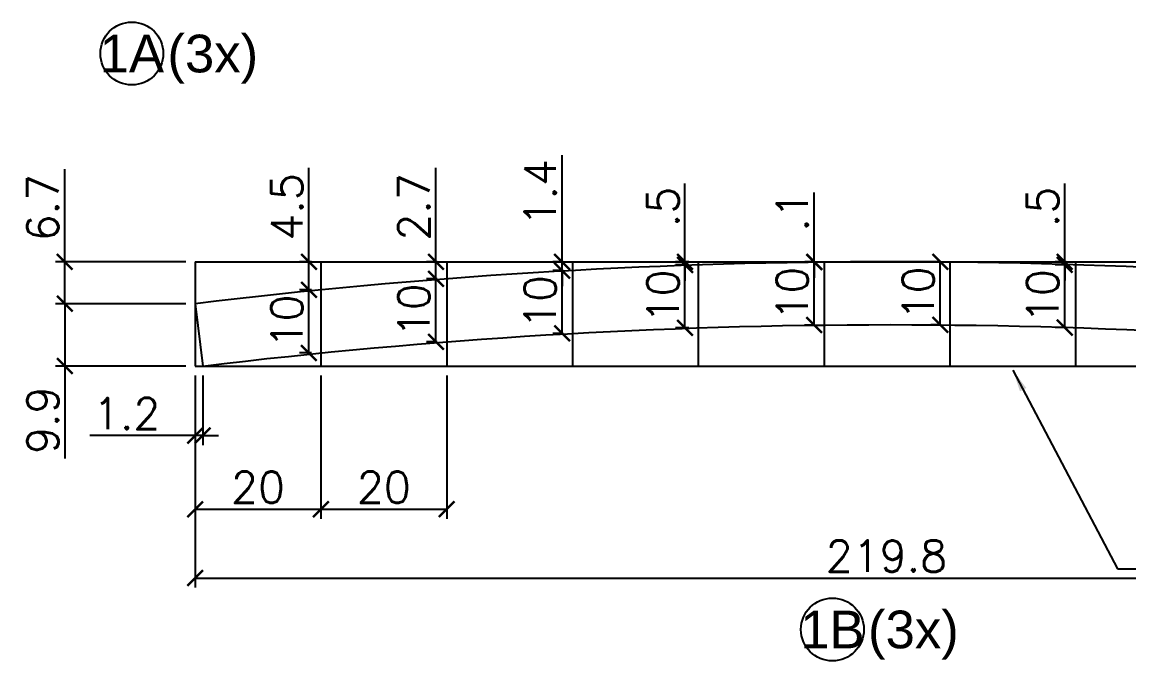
# Model space of a CAD drawing. Extents: x -15895 to 12929, y -2522 to 15173.
# Drawn here: x 8406.1 to 8758.1, y 7255.5 to 7458.9 of the extents above; entities that cross this region are included whole.
import ezdxf
from ezdxf.enums import TextEntityAlignment as Align

# ---------------------------------------------------------------- set-up
doc = ezdxf.new("R2010")
doc.units = 0
doc.header["$PDMODE"] = 35
doc.header["$PDSIZE"] = -10
doc.layers.add('COTA', color=241, linetype='Continuous')
doc.layers.add('Romaneio', color=10, linetype='Continuous')
doc.styles.add('ARIAL', font='arial.ttf')
doc.styles.add('COTA TECNICA', font='techl___.ttf', dxfattribs={"height": 10})
doc.styles.add('Romans', font='romans.shx')
doc.dimstyles.new('Cota Seção (2x)', dxfattribs={"dimtxt": 10, "dimasz": 5, "dimexe": 3, "dimexo": 3, "dimgap": 2, "dimtad": 3, "dimdec": 1, "dimlfac": 0.5, "dimzin": 12, "dimdsep": 46, "dimtxsty": 'Romans', "dimblk": 'ARCHTICK', "dimcen": 0, "dimclrd": 4, "dimclre": 4, "dimclrt": 1, "dimadec": 1, "dimazin": 3, "dimtfac": 1, "dimtdec": 1, "dimtmove": 0, "dimatfit": 3, "dimldrblk": 'OBLIQUE', "dimfxl": 1, "dimtolj": 1, "dimtzin": 12, "dimarcsym": 0})
doc.dimstyles.new('PAINEL', dxfattribs={"dimtxt": 10, "dimasz": 3, "dimexe": 3, "dimexo": 3, "dimgap": 3, "dimtad": 1, "dimdec": 1, "dimzin": 12, "dimdsep": 46, "dimtxsty": 'COTA TECNICA', "dimblk1": 'OBLIQUE', "dimblk2": 'OBLIQUE', "dimsah": 1, "dimcen": 0.9, "dimclrd": 4, "dimclre": 4, "dimclrt": 240, "dimadec": 1, "dimazin": 3, "dimtfac": 1, "dimtdec": 1, "dimtmove": 0, "dimatfit": 3, "dimfxl": 1, "dimtolj": 1, "dimtzin": 12, "dimarcsym": 0})

# ---------------------------------------------------------------- blocks, each defined once
blk = doc.blocks.new('_ArchTick')
at = {"color": 0, "linetype": 'ByBlock', "const_width": 0.15}
blk.add_lwpolyline([(-0.5, -0.5), (0.5, 0.5)], dxfattribs=at)
blk = doc.blocks.new('*D950')
at = {"layer": 'COTA', "color": 4, "lineweight": -2, "transparency": 16777216}
for p, q in [((8461.13, 7346.38), (8461.13, 7278.9)), ((8900.82, 7346.38), (8900.82, 7278.9)), ((8461.13, 7281.9), (8900.82, 7281.9))]:
    blk.add_line(p, q, dxfattribs=at)
at = {"layer": 'Defpoints', "color": 0, "transparency": 16777216}
for p in [(8461.13, 7349.38), (8900.82, 7349.38), (8900.82, 7281.9)]:
    blk.add_point(p, dxfattribs=at)
at = {"layer": 'COTA', "color": 4, "lineweight": -2, "transparency": 16777216, "xscale": 5, "yscale": 5, "zscale": 5, "rotation": 180}
blk.add_blockref('_ArchTick', (8461.13, 7281.9), dxfattribs=at)
at = {"layer": 'COTA', "color": 4, "lineweight": -2, "transparency": 16777216, "xscale": 5, "yscale": 5, "zscale": 5}
blk.add_blockref('_ArchTick', (8900.82, 7281.9), dxfattribs=at)
at = {"layer": 'COTA', "color": 1, "transparency": 16777216, "insert": (8680.97, 7288.9), "char_height": 10, "attachment_point": 5, "style": 'Romans'}
blk.add_mtext('\\A1;219.8', dxfattribs=at)
blk = doc.blocks.new('_Oblique')
at = {"color": 0, "linetype": 'ByBlock', "lineweight": -2}
blk.add_line((-0.5, -0.5), (0.5, 0.5), dxfattribs=at)
blk = doc.blocks.new('*D951')
at = {"layer": 'COTA', "color": 4, "lineweight": -2, "transparency": 16777216}
for p, q in [((8461.13, 7346.38), (8461.13, 7324.25)), ((8463.53, 7346.38), (8463.53, 7324.25)), ((8461.13, 7327.25), (8427.6, 7327.25)), ((8463.53, 7327.25), (8461.13, 7327.25)), ((8463.53, 7327.25), (8468.53, 7327.25))]:
    blk.add_line(p, q, dxfattribs=at)
at = {"layer": 'Defpoints', "color": 0, "transparency": 16777216}
for p in [(8461.13, 7349.38), (8463.53, 7349.38), (8461.13, 7327.25)]:
    blk.add_point(p, dxfattribs=at)
at = {"layer": 'COTA', "color": 4, "lineweight": -2, "transparency": 16777216, "xscale": 5, "yscale": 5, "zscale": 5}
blk.add_blockref('_ArchTick', (8461.13, 7327.25), dxfattribs=at)
at = {"layer": 'COTA', "color": 4, "lineweight": -2, "transparency": 16777216, "xscale": 5, "yscale": 5, "zscale": 5, "rotation": 180}
blk.add_blockref('_ArchTick', (8463.53, 7327.25), dxfattribs=at)
at = {"layer": 'COTA', "color": 1, "transparency": 16777216, "insert": (8439.36, 7334.25), "char_height": 10, "attachment_point": 5, "style": 'Romans'}
blk.add_mtext('\\A1;1.2', dxfattribs=at)
blk = doc.blocks.new('*D952')
at = {"layer": 'COTA', "color": 4, "lineweight": -2, "transparency": 16777216}
for p, q in [((8461.13, 7346.38), (8461.13, 7300.79)), ((8501.13, 7346.38), (8501.13, 7300.79)), ((8461.13, 7303.79), (8501.13, 7303.79))]:
    blk.add_line(p, q, dxfattribs=at)
at = {"layer": 'Defpoints', "color": 0, "transparency": 16777216}
for p in [(8461.13, 7349.38), (8501.13, 7349.38), (8501.13, 7303.79)]:
    blk.add_point(p, dxfattribs=at)
at = {"layer": 'COTA', "color": 4, "lineweight": -2, "transparency": 16777216, "xscale": 5, "yscale": 5, "zscale": 5, "rotation": 180}
blk.add_blockref('_ArchTick', (8461.13, 7303.79), dxfattribs=at)
at = {"layer": 'COTA', "color": 4, "lineweight": -2, "transparency": 16777216, "xscale": 5, "yscale": 5, "zscale": 5}
blk.add_blockref('_ArchTick', (8501.13, 7303.79), dxfattribs=at)
at = {"layer": 'COTA', "color": 1, "transparency": 16777216, "insert": (8481.13, 7310.79), "char_height": 10, "attachment_point": 5, "style": 'Romans'}
blk.add_mtext('\\A1;20', dxfattribs=at)
blk = doc.blocks.new('*D953')
at = {"layer": 'COTA', "color": 4, "lineweight": -2, "transparency": 16777216}
for p, q in [((8501.13, 7346.38), (8501.13, 7300.79)), ((8541.13, 7346.38), (8541.13, 7300.79)), ((8501.13, 7303.79), (8541.13, 7303.79))]:
    blk.add_line(p, q, dxfattribs=at)
at = {"layer": 'Defpoints', "color": 0, "transparency": 16777216}
for p in [(8501.13, 7349.38), (8541.13, 7349.38), (8541.13, 7303.79)]:
    blk.add_point(p, dxfattribs=at)
at = {"layer": 'COTA', "color": 4, "lineweight": -2, "transparency": 16777216, "xscale": 5, "yscale": 5, "zscale": 5, "rotation": 180}
blk.add_blockref('_ArchTick', (8501.13, 7303.79), dxfattribs=at)
at = {"layer": 'COTA', "color": 4, "lineweight": -2, "transparency": 16777216, "xscale": 5, "yscale": 5, "zscale": 5}
blk.add_blockref('_ArchTick', (8541.13, 7303.79), dxfattribs=at)
at = {"layer": 'COTA', "color": 1, "transparency": 16777216, "insert": (8521.13, 7310.79), "char_height": 10, "attachment_point": 5, "style": 'Romans'}
blk.add_mtext('\\A1;20', dxfattribs=at)
blk = doc.blocks.new('*D956')
at = {"layer": 'COTA', "color": 4, "lineweight": -2, "transparency": 16777216}
for p, q in [((8458.13, 7369.24), (8416.67, 7369.24)), ((8419.67, 7369.24), (8419.67, 7349.38)), ((8458.13, 7349.38), (8416.67, 7349.38)), ((8419.67, 7349.38), (8419.67, 7319.91))]:
    blk.add_line(p, q, dxfattribs=at)
at = {"layer": 'Defpoints', "color": 0, "transparency": 16777216}
for p in [(8461.13, 7369.24), (8419.67, 7349.38), (8461.13, 7349.38)]:
    blk.add_point(p, dxfattribs=at)
at = {"layer": 'COTA', "color": 4, "lineweight": -2, "transparency": 16777216, "xscale": 5, "yscale": 5, "zscale": 5}
for p, rotation in [((8419.67, 7369.24), 90), ((8419.67, 7349.38), 270)]:
    blk.add_blockref('_ArchTick', p, dxfattribs=dict(at, rotation=rotation))
at = {"layer": 'COTA', "color": 1, "transparency": 16777216, "insert": (8412.67, 7332.15), "char_height": 10, "attachment_point": 5, "rotation": 90, "style": 'Romans'}
blk.add_mtext('\\A1;9.9', dxfattribs=at)
blk = doc.blocks.new('*D957')
at = {"layer": 'COTA', "color": 4, "lineweight": -2, "transparency": 16777216}
for p, q in [((8419.67, 7382.56), (8419.67, 7412.04)), ((8458.13, 7382.56), (8416.67, 7382.56)), ((8419.67, 7369.24), (8419.67, 7382.56)), ((8458.13, 7369.24), (8416.67, 7369.24))]:
    blk.add_line(p, q, dxfattribs=at)
at = {"layer": 'Defpoints', "color": 0, "transparency": 16777216}
for p in [(8419.67, 7382.56), (8461.13, 7382.56), (8461.13, 7369.24)]:
    blk.add_point(p, dxfattribs=at)
at = {"layer": 'COTA', "color": 4, "lineweight": -2, "transparency": 16777216, "xscale": 5, "yscale": 5, "zscale": 5}
for p, rotation in [((8419.67, 7382.56), 90), ((8419.67, 7369.24), 270)]:
    blk.add_blockref('_ArchTick', p, dxfattribs=dict(at, rotation=rotation))
at = {"layer": 'COTA', "color": 1, "transparency": 16777216, "insert": (8412.67, 7399.8), "char_height": 10, "attachment_point": 5, "rotation": 90, "style": 'Romans'}
blk.add_mtext('\\A1;6.7', dxfattribs=at)
blk = doc.blocks.new('*D962')
at = {"layer": 'COTA', "color": 4, "lineweight": -2, "transparency": 16777216}
for p, q in [((8498.13, 7373.64), (8494.31, 7373.64)), ((8497.31, 7353.54), (8497.31, 7373.64)), ((8498.13, 7353.54), (8494.31, 7353.54))]:
    blk.add_line(p, q, dxfattribs=at)
at = {"layer": 'Defpoints', "color": 0, "transparency": 16777216}
for p in [(8497.31, 7373.64), (8501.13, 7373.64), (8501.13, 7353.54)]:
    blk.add_point(p, dxfattribs=at)
at = {"layer": 'COTA', "color": 4, "lineweight": -2, "transparency": 16777216, "xscale": 5, "yscale": 5, "zscale": 5}
for p, rotation in [((8497.31, 7373.64), 90), ((8497.31, 7353.54), 270)]:
    blk.add_blockref('_ArchTick', p, dxfattribs=dict(at, rotation=rotation))
at = {"layer": 'COTA', "color": 1, "transparency": 16777216, "insert": (8490.31, 7363.59), "char_height": 10, "attachment_point": 5, "rotation": 90, "style": 'Romans'}
blk.add_mtext('\\A1;10', dxfattribs=at)
blk = doc.blocks.new('*D963')
at = {"layer": 'COTA', "color": 4, "lineweight": -2, "transparency": 16777216}
for p, q in [((8497.31, 7382.56), (8497.31, 7412.51)), ((8498.13, 7382.56), (8494.31, 7382.56)), ((8497.31, 7373.64), (8497.31, 7382.56)), ((8498.13, 7373.64), (8494.31, 7373.64))]:
    blk.add_line(p, q, dxfattribs=at)
at = {"layer": 'Defpoints', "color": 0, "transparency": 16777216}
for p in [(8497.31, 7382.56), (8501.13, 7382.56), (8501.13, 7373.64)]:
    blk.add_point(p, dxfattribs=at)
at = {"layer": 'COTA', "color": 4, "lineweight": -2, "transparency": 16777216, "xscale": 5, "yscale": 5, "zscale": 5}
for p, rotation in [((8497.31, 7382.56), 90), ((8497.31, 7373.64), 270)]:
    blk.add_blockref('_ArchTick', p, dxfattribs=dict(at, rotation=rotation))
at = {"layer": 'COTA', "color": 1, "transparency": 16777216, "insert": (8490.31, 7400.04), "char_height": 10, "attachment_point": 5, "rotation": 90, "style": 'Romans'}
blk.add_mtext('\\A1;4.5', dxfattribs=at)
blk = doc.blocks.new('*D964')
at = {"layer": 'COTA', "color": 4, "lineweight": -2, "transparency": 16777216}
for p, q in [((8538.13, 7377.15), (8534.7, 7377.15)), ((8537.7, 7357.09), (8537.7, 7377.15)), ((8538.13, 7357.09), (8534.7, 7357.09))]:
    blk.add_line(p, q, dxfattribs=at)
at = {"layer": 'Defpoints', "color": 0, "transparency": 16777216}
for p in [(8537.7, 7377.15), (8541.13, 7377.15), (8541.13, 7357.09)]:
    blk.add_point(p, dxfattribs=at)
at = {"layer": 'COTA', "color": 4, "lineweight": -2, "transparency": 16777216, "xscale": 5, "yscale": 5, "zscale": 5}
for p, rotation in [((8537.7, 7377.15), 90), ((8537.7, 7357.09), 270)]:
    blk.add_blockref('_ArchTick', p, dxfattribs=dict(at, rotation=rotation))
at = {"layer": 'COTA', "color": 1, "transparency": 16777216, "insert": (8530.7, 7367.12), "char_height": 10, "attachment_point": 5, "rotation": 90, "style": 'Romans'}
blk.add_mtext('\\A1;10', dxfattribs=at)
blk = doc.blocks.new('*D965')
at = {"layer": 'COTA', "color": 4, "lineweight": -2, "transparency": 16777216}
for p, q in [((8537.7, 7382.56), (8537.7, 7412.51)), ((8538.13, 7382.56), (8534.7, 7382.56)), ((8537.7, 7377.15), (8537.7, 7382.56)), ((8538.13, 7377.15), (8534.7, 7377.15))]:
    blk.add_line(p, q, dxfattribs=at)
at = {"layer": 'Defpoints', "color": 0, "transparency": 16777216}
for p in [(8537.7, 7382.56), (8541.13, 7382.56), (8541.13, 7377.15)]:
    blk.add_point(p, dxfattribs=at)
at = {"layer": 'COTA', "color": 4, "lineweight": -2, "transparency": 16777216, "xscale": 5, "yscale": 5, "zscale": 5}
for p, rotation in [((8537.7, 7382.56), 90), ((8537.7, 7377.15), 270)]:
    blk.add_blockref('_ArchTick', p, dxfattribs=dict(at, rotation=rotation))
at = {"layer": 'COTA', "color": 1, "transparency": 16777216, "insert": (8530.7, 7400.04), "char_height": 10, "attachment_point": 5, "rotation": 90, "style": 'Romans'}
blk.add_mtext('\\A1;2.7', dxfattribs=at)
blk = doc.blocks.new('*D966')
at = {"layer": 'COTA', "color": 4, "lineweight": -2, "transparency": 16777216}
for p, q in [((8578.13, 7379.79), (8574.84, 7379.79)), ((8577.84, 7359.76), (8577.84, 7379.79)), ((8578.13, 7359.76), (8574.84, 7359.76))]:
    blk.add_line(p, q, dxfattribs=at)
at = {"layer": 'Defpoints', "color": 0, "transparency": 16777216}
for p in [(8577.84, 7379.79), (8581.13, 7379.79), (8581.13, 7359.76)]:
    blk.add_point(p, dxfattribs=at)
at = {"layer": 'COTA', "color": 4, "lineweight": -2, "transparency": 16777216, "xscale": 5, "yscale": 5, "zscale": 5}
for p, rotation in [((8577.84, 7379.79), 90), ((8577.84, 7359.76), 270)]:
    blk.add_blockref('_ArchTick', p, dxfattribs=dict(at, rotation=rotation))
at = {"layer": 'COTA', "color": 1, "transparency": 16777216, "insert": (8570.84, 7369.78), "char_height": 10, "attachment_point": 5, "rotation": 90, "style": 'Romans'}
blk.add_mtext('\\A1;10', dxfattribs=at)
blk = doc.blocks.new('*D967')
at = {"layer": 'COTA', "color": 4, "lineweight": -2, "transparency": 16777216}
for p, q in [((8577.84, 7382.56), (8577.84, 7416.56)), ((8578.13, 7382.56), (8574.84, 7382.56)), ((8577.84, 7379.79), (8577.84, 7382.56)), ((8578.13, 7379.79), (8574.84, 7379.79)), ((8577.84, 7379.79), (8577.84, 7374.79))]:
    blk.add_line(p, q, dxfattribs=at)
at = {"layer": 'Defpoints', "color": 0, "transparency": 16777216}
for p in [(8577.84, 7382.56), (8581.13, 7382.56), (8581.13, 7379.79)]:
    blk.add_point(p, dxfattribs=at)
at = {"layer": 'COTA', "color": 4, "lineweight": -2, "transparency": 16777216, "xscale": 5, "yscale": 5, "zscale": 5}
for p, rotation in [((8577.84, 7382.56), 270), ((8577.84, 7379.79), 90)]:
    blk.add_blockref('_ArchTick', p, dxfattribs=dict(at, rotation=rotation))
at = {"layer": 'COTA', "color": 1, "transparency": 16777216, "insert": (8570.84, 7404.56), "char_height": 10, "attachment_point": 5, "rotation": 90, "style": 'Romans'}
blk.add_mtext('\\A1;1.4', dxfattribs=at)
blk = doc.blocks.new('*D968')
at = {"layer": 'COTA', "color": 4, "lineweight": -2, "transparency": 16777216}
for p, q in [((8618.13, 7381.56), (8613.91, 7381.56)), ((8616.91, 7361.55), (8616.91, 7381.56)), ((8618.13, 7361.55), (8613.91, 7361.55))]:
    blk.add_line(p, q, dxfattribs=at)
at = {"layer": 'Defpoints', "color": 0, "transparency": 16777216}
for p in [(8616.91, 7381.56), (8621.13, 7381.56), (8621.13, 7361.55)]:
    blk.add_point(p, dxfattribs=at)
at = {"layer": 'COTA', "color": 4, "lineweight": -2, "transparency": 16777216, "xscale": 5, "yscale": 5, "zscale": 5}
for p, rotation in [((8616.91, 7381.56), 90), ((8616.91, 7361.55), 270)]:
    blk.add_blockref('_ArchTick', p, dxfattribs=dict(at, rotation=rotation))
at = {"layer": 'COTA', "color": 1, "transparency": 16777216, "insert": (8609.91, 7371.55), "char_height": 10, "attachment_point": 5, "rotation": 90, "style": 'Romans'}
blk.add_mtext('\\A1;10', dxfattribs=at)
blk = doc.blocks.new('*D969')
at = {"layer": 'COTA', "color": 4, "lineweight": -2, "transparency": 16777216}
for p, q in [((8616.91, 7382.56), (8616.91, 7407.51)), ((8618.13, 7382.56), (8613.91, 7382.56)), ((8618.13, 7381.56), (8613.91, 7381.56)), ((8616.91, 7381.56), (8616.91, 7382.56)), ((8616.91, 7381.56), (8616.91, 7376.56))]:
    blk.add_line(p, q, dxfattribs=at)
at = {"layer": 'Defpoints', "color": 0, "transparency": 16777216}
for p in [(8616.91, 7382.56), (8621.13, 7382.56), (8621.13, 7381.56)]:
    blk.add_point(p, dxfattribs=at)
at = {"layer": 'COTA', "color": 4, "lineweight": -2, "transparency": 16777216, "xscale": 5, "yscale": 5, "zscale": 5}
for p, rotation in [((8616.91, 7382.56), 270), ((8616.91, 7381.56), 90)]:
    blk.add_blockref('_ArchTick', p, dxfattribs=dict(at, rotation=rotation))
at = {"layer": 'COTA', "color": 1, "transparency": 16777216, "insert": (8609.91, 7400.04), "char_height": 10, "attachment_point": 5, "rotation": 90, "style": 'Romans'}
blk.add_mtext('\\A1;.5', dxfattribs=at)
blk = doc.blocks.new('*D970')
at = {"layer": 'COTA', "color": 4, "lineweight": -2, "transparency": 16777216}
for p, q in [((8658.13, 7382.45), (8655.02, 7382.45)), ((8658.02, 7362.45), (8658.02, 7382.45)), ((8658.13, 7362.45), (8655.02, 7362.45))]:
    blk.add_line(p, q, dxfattribs=at)
at = {"layer": 'Defpoints', "color": 0, "transparency": 16777216}
for p in [(8658.02, 7382.45), (8661.13, 7382.45), (8661.13, 7362.45)]:
    blk.add_point(p, dxfattribs=at)
at = {"layer": 'COTA', "color": 4, "lineweight": -2, "transparency": 16777216, "xscale": 5, "yscale": 5, "zscale": 5}
for p, rotation in [((8658.02, 7382.45), 90), ((8658.02, 7362.45), 270)]:
    blk.add_blockref('_ArchTick', p, dxfattribs=dict(at, rotation=rotation))
at = {"layer": 'COTA', "color": 1, "transparency": 16777216, "insert": (8651.02, 7372.45), "char_height": 10, "attachment_point": 5, "rotation": 90, "style": 'Romans'}
blk.add_mtext('\\A1;10', dxfattribs=at)
blk = doc.blocks.new('*D971')
at = {"layer": 'COTA', "color": 4, "lineweight": -2, "transparency": 16777216}
for p, q in [((8658.02, 7382.56), (8658.02, 7404.66)), ((8658.13, 7382.56), (8655.02, 7382.56)), ((8658.13, 7382.45), (8655.02, 7382.45)), ((8658.02, 7382.45), (8658.02, 7382.56)), ((8658.02, 7382.45), (8658.02, 7377.45))]:
    blk.add_line(p, q, dxfattribs=at)
at = {"layer": 'Defpoints', "color": 0, "transparency": 16777216}
for p in [(8658.02, 7382.56), (8661.13, 7382.56), (8661.13, 7382.45)]:
    blk.add_point(p, dxfattribs=at)
at = {"layer": 'COTA', "color": 4, "lineweight": -2, "transparency": 16777216, "xscale": 5, "yscale": 5, "zscale": 5}
for p, rotation in [((8658.02, 7382.56), 270), ((8658.02, 7382.45), 90)]:
    blk.add_blockref('_ArchTick', p, dxfattribs=dict(at, rotation=rotation))
at = {"layer": 'COTA', "color": 1, "transparency": 16777216, "insert": (8651.02, 7398.61), "char_height": 10, "attachment_point": 5, "rotation": 90, "style": 'Romans'}
blk.add_mtext('\\A1;.1', dxfattribs=at)
blk = doc.blocks.new('*D972')
at = {"layer": 'COTA', "color": 4, "lineweight": -2, "transparency": 16777216}
for p, q in [((8698.13, 7382.56), (8695.1, 7382.56)), ((8698.1, 7362.47), (8698.1, 7382.56)), ((8698.13, 7362.47), (8695.1, 7362.47))]:
    blk.add_line(p, q, dxfattribs=at)
at = {"layer": 'Defpoints', "color": 0, "transparency": 16777216}
for p in [(8698.1, 7382.56), (8701.13, 7382.56), (8701.13, 7362.47)]:
    blk.add_point(p, dxfattribs=at)
at = {"layer": 'COTA', "color": 4, "lineweight": -2, "transparency": 16777216, "xscale": 5, "yscale": 5, "zscale": 5}
for p, rotation in [((8698.1, 7382.56), 90), ((8698.1, 7362.47), 270)]:
    blk.add_blockref('_ArchTick', p, dxfattribs=dict(at, rotation=rotation))
at = {"layer": 'COTA', "color": 1, "transparency": 16777216, "insert": (8691.1, 7372.52), "char_height": 10, "attachment_point": 5, "rotation": 90, "style": 'Romans'}
blk.add_mtext('\\A1;10', dxfattribs=at)
blk = doc.blocks.new('*D973')
at = {"layer": 'COTA', "color": 4, "lineweight": -2, "transparency": 16777216}
for p, q in [((8738.13, 7381.63), (8734.66, 7381.63)), ((8737.66, 7361.62), (8737.66, 7381.63)), ((8738.13, 7361.62), (8734.66, 7361.62))]:
    blk.add_line(p, q, dxfattribs=at)
at = {"layer": 'Defpoints', "color": 0, "transparency": 16777216}
for p in [(8737.66, 7381.63), (8741.13, 7381.63), (8741.13, 7361.62)]:
    blk.add_point(p, dxfattribs=at)
at = {"layer": 'COTA', "color": 4, "lineweight": -2, "transparency": 16777216, "xscale": 5, "yscale": 5, "zscale": 5}
for p, rotation in [((8737.66, 7381.63), 90), ((8737.66, 7361.62), 270)]:
    blk.add_blockref('_ArchTick', p, dxfattribs=dict(at, rotation=rotation))
at = {"layer": 'COTA', "color": 1, "transparency": 16777216, "insert": (8730.66, 7371.62), "char_height": 10, "attachment_point": 5, "rotation": 90, "style": 'Romans'}
blk.add_mtext('\\A1;10', dxfattribs=at)
blk = doc.blocks.new('*D974')
at = {"layer": 'COTA', "color": 4, "lineweight": -2, "transparency": 16777216}
for p, q in [((8737.66, 7382.56), (8737.66, 7407.51)), ((8738.13, 7382.56), (8734.66, 7382.56)), ((8738.13, 7381.63), (8734.66, 7381.63)), ((8737.66, 7381.63), (8737.66, 7382.56)), ((8737.66, 7381.63), (8737.66, 7376.63))]:
    blk.add_line(p, q, dxfattribs=at)
at = {"layer": 'Defpoints', "color": 0, "transparency": 16777216}
for p in [(8737.66, 7382.56), (8741.13, 7382.56), (8741.13, 7381.63)]:
    blk.add_point(p, dxfattribs=at)
at = {"layer": 'COTA', "color": 4, "lineweight": -2, "transparency": 16777216, "xscale": 5, "yscale": 5, "zscale": 5}
for p, rotation in [((8737.66, 7382.56), 270), ((8737.66, 7381.63), 90)]:
    blk.add_blockref('_ArchTick', p, dxfattribs=dict(at, rotation=rotation))
at = {"layer": 'COTA', "color": 1, "transparency": 16777216, "insert": (8730.66, 7400.04), "char_height": 10, "attachment_point": 5, "rotation": 90, "style": 'Romans'}
blk.add_mtext('\\A1;.5', dxfattribs=at)

msp = doc.modelspace()

# ---------------------------------------------------------------- linework, layer by layer
at = {"linetype": 'Continuous'}
msp.add_lwpolyline([(8461.13, 7369.24), (8463.53, 7349.38, -0.060308), (8900.82, 7349.38), (8891.62, 7370.61, 0.058714)], format="xyb", close=True, dxfattribs=at)
at = {"layer": 'COTA'}
for p, q in [((8461.13, 7382.56), (8900.82, 7382.56)), ((8461.13, 7382.56), (8461.13, 7349.38)), ((8501.13, 7382.56), (8501.13, 7349.38)), ((8541.13, 7382.56), (8541.13, 7349.38)), ((8581.13, 7382.56), (8581.13, 7349.38)), ((8621.13, 7382.56), (8621.13, 7349.38)), ((8661.13, 7382.56), (8661.13, 7349.38)), ((8701.13, 7382.56), (8701.13, 7349.38)), ((8741.13, 7382.56), (8741.13, 7349.38)), ((8461.13, 7349.38), (8900.82, 7349.38))]:
    msp.add_line(p, q, dxfattribs=at)
at = {"layer": 'Romaneio', "color": 1, "linetype": 'ByBlock'}
for centre in [(8440.99, 7448.87), (8663.79, 7265.53)]:
    msp.add_circle(centre, 10, dxfattribs=at)

# ---------------------------------------------------------------- texts
at = {"layer": 'Romaneio', "color": 255, "linetype": 'ByBlock', "style": 'ARIAL'}
for s, p in [('1A', (8440.99, 7448.87)), ('(3x)', (8466.74, 7448.87)), ('1B', (8663.79, 7265.53)), ('(3x)', (8689.54, 7265.53))]:
    msp.add_text(s, height=12, dxfattribs=at).set_placement(p, align=Align.MIDDLE_CENTER)

# ---------------------------------------------------------------- dimensions: what is measured, and where the dimension line sits
at = {"layer": 'COTA'}
for base, p1, p2, picture, middle in [((8577.84, 7382.56), (8581.13, 7379.79), (8581.13, 7382.56), '*D967', (8570.84, 7404.56)), ((8497.31, 7382.56), (8501.13, 7373.64), (8501.13, 7382.56), '*D963', (8490.31, 7400.04)), ((8537.7, 7382.56), (8541.13, 7377.15), (8541.13, 7382.56), '*D965', (8530.7, 7400.04)), ((8419.67, 7382.56), (8461.13, 7369.24), (8461.13, 7382.56), '*D957', (8412.67, 7399.8)), ((8616.91, 7382.56), (8621.13, 7381.56), (8621.13, 7382.56), '*D969', (8609.91, 7400.04)), ((8737.66, 7382.56), (8741.13, 7381.63), (8741.13, 7382.56), '*D974', (8730.66, 7400.04)), ((8658.02, 7382.56), (8661.13, 7382.45), (8661.13, 7382.56), '*D971', (8651.02, 7398.61)), ((8616.91, 7381.56), (8621.13, 7361.55), (8621.13, 7381.56), '*D968', (8609.91, 7371.55)), ((8658.02, 7382.45), (8661.13, 7362.45), (8661.13, 7382.45), '*D970', (8651.02, 7372.45)), ((8698.1, 7382.56), (8701.13, 7362.47), (8701.13, 7382.56), '*D972', (8691.1, 7372.52)), ((8737.66, 7381.63), (8741.13, 7361.62), (8741.13, 7381.63), '*D973', (8730.66, 7371.62)), ((8577.84, 7379.79), (8581.13, 7359.76), (8581.13, 7379.79), '*D966', (8570.84, 7369.78)), ((8537.7, 7377.15), (8541.13, 7357.09), (8541.13, 7377.15), '*D964', (8530.7, 7367.12)), ((8497.3127, 7373.6385), (8501.1258, 7353.5398), (8501.1258, 7373.6385), '*D962', (8490.3127, 7363.5891)), ((8419.67, 7349.38), (8461.13, 7369.24), (8461.13, 7349.38), '*D956', (8412.67, 7332.15))]:
    dim = msp.add_linear_dim(base=base, p1=p1, p2=p2, angle=90, dimstyle='Cota Seção (2x)', dxfattribs=at)
    dim.commit()
    dim.dimension.update_dxf_attribs({"geometry": picture, "text_midpoint": middle})
for base, p1, p2, picture, middle in [((8461.13, 7327.25), (8463.53, 7349.38), (8461.13, 7349.38), '*D951', (8439.36, 7334.25)), ((8900.82, 7281.9), (8461.13, 7349.38), (8900.82, 7349.38), '*D950', (8680.97, 7288.9)), ((8501.13, 7303.79), (8461.13, 7349.38), (8501.13, 7349.38), '*D952', (8481.13, 7310.79)), ((8541.13, 7303.79), (8501.13, 7349.38), (8541.13, 7349.38), '*D953', (8521.13, 7310.79))]:
    dim = msp.add_linear_dim(base=base, p1=p1, p2=p2, dimstyle='Cota Seção (2x)', dxfattribs=at)
    dim.commit()
    dim.dimension.update_dxf_attribs({"geometry": picture, "text_midpoint": middle})

# ---------------------------------------------------------------- leaders
at = {"annotation_type": 0, "has_hookline": 1, "hookline_direction": 1, "horizontal_direction": (-1, 0, 0)}
msp.add_leader([(8721.18, 7348.05), (8754.48, 7284.78), (8800.17, 7284.78)], dimstyle='PAINEL', override={"dimasz": 7}, dxfattribs=at)

doc.saveas('drawing.dxf')
